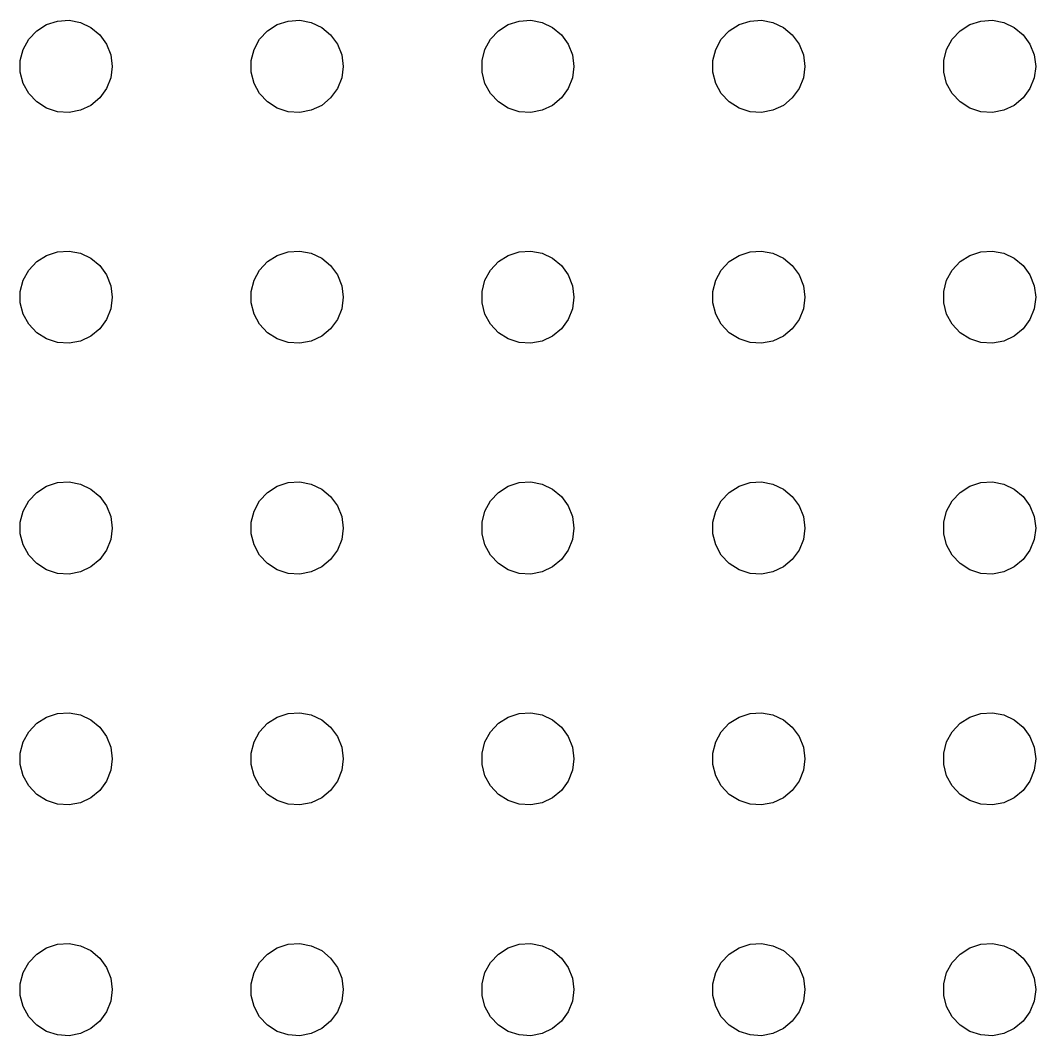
# Model space of a CAD drawing. Header units: metres. Extents: x -149 to 150, y -149 to 149.
# Drawn here: x 4.5 to 70.5, y 4.5 to 70.5 of the extents above; entities that cross this region are included whole.
import ezdxf

# ---------------------------------------------------------------- set-up
doc = ezdxf.new("R2010")
doc.units = ezdxf.units.M

msp = doc.modelspace()

# ---------------------------------------------------------------- linework, layer by layer
for p, q in [((5.58772, 69.8115), (6.22266, 70.2145)), ((6.22266, 70.2145), (6.93785, 70.4469)), ((6.93785, 70.4469), (7.68837, 70.4941)), ((7.68837, 70.4941), (8.42705, 70.3532)), ((8.42705, 70.3532), (9.10747, 70.033)), ((9.10747, 70.033), (9.6869, 69.5536)), ((20.5877, 69.8115), (21.2227, 70.2145)), ((21.2227, 70.2145), (21.9379, 70.4469)), ((21.9379, 70.4469), (22.6884, 70.4941)), ((22.6884, 70.4941), (23.427, 70.3532)), ((23.427, 70.3532), (24.1075, 70.033)), ((24.1075, 70.033), (24.6869, 69.5536)), ((35.5877, 69.8115), (36.2227, 70.2145)), ((36.2227, 70.2145), (36.9379, 70.4469)), ((36.9379, 70.4469), (37.6884, 70.4941)), ((37.6884, 70.4941), (38.427, 70.3532)), ((38.427, 70.3532), (39.1075, 70.033)), ((39.1075, 70.033), (39.6869, 69.5536)), ((50.5877, 69.8115), (51.2227, 70.2145)), ((51.2227, 70.2145), (51.9379, 70.4469)), ((51.9379, 70.4469), (52.6884, 70.4941)), ((52.6884, 70.4941), (53.427, 70.3532)), ((53.427, 70.3532), (54.1075, 70.033)), ((54.1075, 70.033), (54.6869, 69.5536)), ((65.5877, 69.8115), (66.2227, 70.2145)), ((66.2227, 70.2145), (66.9379, 70.4469)), ((66.9379, 70.4469), (67.6884, 70.4941)), ((67.6884, 70.4941), (68.427, 70.3532)), ((68.427, 70.3532), (69.1075, 70.033)), ((69.1075, 70.033), (69.6869, 69.5536)), ((5.07294, 69.2634), (5.58772, 69.8115)), ((9.6869, 69.5536), (10.1289, 68.9453)), ((20.0729, 69.2634), (20.5877, 69.8115)), ((24.6869, 69.5536), (25.1289, 68.9453)), ((35.0729, 69.2634), (35.5877, 69.8115)), ((39.6869, 69.5536), (40.1289, 68.9453)), ((50.0729, 69.2634), (50.5877, 69.8115)), ((54.6869, 69.5536), (55.1289, 68.9453)), ((65.073, 69.2634), (65.5877, 69.8115)), ((69.6869, 69.5536), (70.1289, 68.9453)), ((4.71066, 68.6044), (5.07294, 69.2634)), ((10.1289, 68.9453), (10.4057, 68.2461)), ((19.7107, 68.6044), (20.0729, 69.2634)), ((25.1289, 68.9453), (25.4057, 68.2461)), ((34.7107, 68.6044), (35.0729, 69.2634)), ((40.1289, 68.9453), (40.4057, 68.2461)), ((49.7107, 68.6044), (50.0729, 69.2634)), ((55.1289, 68.9453), (55.4057, 68.2461)), ((64.7107, 68.6044), (65.073, 69.2634)), ((70.1289, 68.9453), (70.4057, 68.2461)), ((4.52365, 67.876), (4.71066, 68.6044)), ((10.4057, 68.2461), (10.5, 67.5)), ((19.5237, 67.876), (19.7107, 68.6044)), ((25.4057, 68.2461), (25.5, 67.5)), ((34.5237, 67.876), (34.7107, 68.6044)), ((40.4057, 68.2461), (40.5, 67.5)), ((49.5237, 67.876), (49.7107, 68.6044)), ((55.4057, 68.2461), (55.5, 67.5)), ((64.5237, 67.876), (64.7107, 68.6044)), ((70.4057, 68.2461), (70.5, 67.5)), ((4.52365, 67.124), (4.52365, 67.876)), ((10.5, 67.5), (10.4057, 66.7539)), ((19.5237, 67.124), (19.5237, 67.876)), ((25.5, 67.5), (25.4057, 66.7539)), ((34.5237, 67.124), (34.5237, 67.876)), ((40.5, 67.5), (40.4057, 66.7539)), ((49.5237, 67.124), (49.5237, 67.876)), ((55.5, 67.5), (55.4057, 66.7539)), ((64.5237, 67.124), (64.5237, 67.876)), ((70.5, 67.5), (70.4057, 66.7539)), ((4.71066, 66.3956), (4.52365, 67.124)), ((10.4057, 66.7539), (10.1289, 66.0547)), ((19.7107, 66.3956), (19.5237, 67.124)), ((25.4057, 66.7539), (25.1289, 66.0547)), ((34.7107, 66.3956), (34.5237, 67.124)), ((40.4057, 66.7539), (40.1289, 66.0547)), ((49.7107, 66.3956), (49.5237, 67.124)), ((55.4057, 66.7539), (55.1289, 66.0547)), ((64.7107, 66.3956), (64.5237, 67.124)), ((70.4057, 66.7539), (70.1289, 66.0547)), ((5.07294, 65.7366), (4.71066, 66.3956)), ((10.1289, 66.0547), (9.6869, 65.4464)), ((20.0729, 65.7366), (19.7107, 66.3956)), ((25.1289, 66.0547), (24.6869, 65.4464)), ((35.0729, 65.7366), (34.7107, 66.3956)), ((40.1289, 66.0547), (39.6869, 65.4464)), ((50.0729, 65.7366), (49.7107, 66.3956)), ((55.1289, 66.0547), (54.6869, 65.4464)), ((65.073, 65.7366), (64.7107, 66.3956)), ((70.1289, 66.0547), (69.6869, 65.4464)), ((5.58772, 65.1885), (5.07294, 65.7366)), ((9.6869, 65.4464), (9.10747, 64.967)), ((20.5877, 65.1885), (20.0729, 65.7366)), ((24.6869, 65.4464), (24.1075, 64.967)), ((35.5877, 65.1885), (35.0729, 65.7366)), ((39.6869, 65.4464), (39.1075, 64.967)), ((50.5877, 65.1885), (50.0729, 65.7366)), ((54.6869, 65.4464), (54.1075, 64.967)), ((65.5877, 65.1885), (65.073, 65.7366)), ((69.6869, 65.4464), (69.1075, 64.967)), ((6.22266, 64.7855), (5.58772, 65.1885)), ((6.93785, 64.5531), (6.22266, 64.7855)), ((9.10747, 64.967), (8.42705, 64.6468)), ((21.2227, 64.7855), (20.5877, 65.1885)), ((21.9379, 64.5531), (21.2227, 64.7855)), ((24.1075, 64.967), (23.427, 64.6468)), ((36.2227, 64.7855), (35.5877, 65.1885)), ((36.9379, 64.5531), (36.2227, 64.7855)), ((39.1075, 64.967), (38.427, 64.6468)), ((51.2227, 64.7855), (50.5877, 65.1885)), ((51.9379, 64.5531), (51.2227, 64.7855)), ((54.1075, 64.967), (53.427, 64.6468)), ((66.2227, 64.7855), (65.5877, 65.1885)), ((66.9379, 64.5531), (66.2227, 64.7855)), ((69.1075, 64.967), (68.427, 64.6468)), ((7.68837, 64.5059), (6.93785, 64.5531)), ((8.42705, 64.6468), (7.68837, 64.5059)), ((22.6884, 64.5059), (21.9379, 64.5531)), ((23.427, 64.6468), (22.6884, 64.5059)), ((37.6884, 64.5059), (36.9379, 64.5531)), ((38.427, 64.6468), (37.6884, 64.5059)), ((52.6884, 64.5059), (51.9379, 64.5531)), ((53.427, 64.6468), (52.6884, 64.5059)), ((67.6884, 64.5059), (66.9379, 64.5531)), ((68.427, 64.6468), (67.6884, 64.5059)), ((6.22266, 55.2145), (6.93785, 55.4469)), ((6.93785, 55.4469), (7.68837, 55.4941)), ((7.68837, 55.4941), (8.42705, 55.3532)), ((21.2227, 55.2145), (21.9379, 55.4469)), ((21.9379, 55.4469), (22.6884, 55.4941)), ((22.6884, 55.4941), (23.427, 55.3532)), ((36.2227, 55.2145), (36.9379, 55.4469)), ((36.9379, 55.4469), (37.6884, 55.4941)), ((37.6884, 55.4941), (38.427, 55.3532)), ((51.2227, 55.2145), (51.9379, 55.4469)), ((51.9379, 55.4469), (52.6884, 55.4941)), ((52.6884, 55.4941), (53.427, 55.3532)), ((66.2227, 55.2145), (66.9379, 55.4469)), ((66.9379, 55.4469), (67.6884, 55.4941)), ((67.6884, 55.4941), (68.427, 55.3532)), ((5.07294, 54.2634), (5.58772, 54.8115)), ((5.58772, 54.8115), (6.22266, 55.2145)), ((8.42705, 55.3532), (9.10747, 55.033)), ((9.10747, 55.033), (9.6869, 54.5536)), ((20.0729, 54.2634), (20.5877, 54.8115)), ((20.5877, 54.8115), (21.2227, 55.2145)), ((23.427, 55.3532), (24.1075, 55.033)), ((24.1075, 55.033), (24.6869, 54.5536)), ((35.0729, 54.2634), (35.5877, 54.8115)), ((35.5877, 54.8115), (36.2227, 55.2145)), ((38.427, 55.3532), (39.1075, 55.033)), ((39.1075, 55.033), (39.6869, 54.5536)), ((50.0729, 54.2634), (50.5877, 54.8115)), ((50.5877, 54.8115), (51.2227, 55.2145)), ((53.427, 55.3532), (54.1075, 55.033)), ((54.1075, 55.033), (54.6869, 54.5536)), ((65.073, 54.2634), (65.5877, 54.8115)), ((65.5877, 54.8115), (66.2227, 55.2145)), ((68.427, 55.3532), (69.1075, 55.033)), ((69.1075, 55.033), (69.6869, 54.5536)), ((4.71066, 53.6044), (5.07294, 54.2634)), ((9.6869, 54.5536), (10.1289, 53.9453)), ((19.7107, 53.6044), (20.0729, 54.2634)), ((24.6869, 54.5536), (25.1289, 53.9453)), ((34.7107, 53.6044), (35.0729, 54.2634)), ((39.6869, 54.5536), (40.1289, 53.9453)), ((49.7107, 53.6044), (50.0729, 54.2634)), ((54.6869, 54.5536), (55.1289, 53.9453)), ((64.7107, 53.6044), (65.073, 54.2634)), ((69.6869, 54.5536), (70.1289, 53.9453)), ((4.52365, 52.876), (4.71066, 53.6044)), ((10.1289, 53.9453), (10.4057, 53.2461)), ((19.5237, 52.876), (19.7107, 53.6044)), ((25.1289, 53.9453), (25.4057, 53.2461)), ((34.5237, 52.876), (34.7107, 53.6044)), ((40.1289, 53.9453), (40.4057, 53.2461)), ((49.5237, 52.876), (49.7107, 53.6044)), ((55.1289, 53.9453), (55.4057, 53.2461)), ((64.5237, 52.876), (64.7107, 53.6044)), ((70.1289, 53.9453), (70.4057, 53.2461)), ((4.52365, 52.124), (4.52365, 52.876)), ((10.4057, 53.2461), (10.5, 52.5)), ((19.5237, 52.124), (19.5237, 52.876)), ((25.4057, 53.2461), (25.5, 52.5)), ((34.5237, 52.124), (34.5237, 52.876)), ((40.4057, 53.2461), (40.5, 52.5)), ((49.5237, 52.124), (49.5237, 52.876)), ((55.4057, 53.2461), (55.5, 52.5)), ((64.5237, 52.124), (64.5237, 52.876)), ((70.4057, 53.2461), (70.5, 52.5)), ((10.5, 52.5), (10.4057, 51.7539)), ((25.5, 52.5), (25.4057, 51.7539)), ((40.5, 52.5), (40.4057, 51.7539)), ((55.5, 52.5), (55.4057, 51.7539)), ((70.5, 52.5), (70.4057, 51.7539)), ((4.71066, 51.3956), (4.52365, 52.124)), ((10.4057, 51.7539), (10.1289, 51.0547)), ((19.7107, 51.3956), (19.5237, 52.124)), ((25.4057, 51.7539), (25.1289, 51.0547)), ((34.7107, 51.3956), (34.5237, 52.124)), ((40.4057, 51.7539), (40.1289, 51.0547)), ((49.7107, 51.3956), (49.5237, 52.124)), ((55.4057, 51.7539), (55.1289, 51.0547)), ((64.7107, 51.3956), (64.5237, 52.124)), ((70.4057, 51.7539), (70.1289, 51.0547)), ((5.07294, 50.7366), (4.71066, 51.3956)), ((10.1289, 51.0547), (9.6869, 50.4464)), ((20.0729, 50.7366), (19.7107, 51.3956)), ((25.1289, 51.0547), (24.6869, 50.4464)), ((35.0729, 50.7366), (34.7107, 51.3956)), ((40.1289, 51.0547), (39.6869, 50.4464)), ((50.0729, 50.7366), (49.7107, 51.3956)), ((55.1289, 51.0547), (54.6869, 50.4464)), ((65.073, 50.7366), (64.7107, 51.3956)), ((70.1289, 51.0547), (69.6869, 50.4464)), ((5.58772, 50.1885), (5.07294, 50.7366)), ((6.22266, 49.7855), (5.58772, 50.1885)), ((9.6869, 50.4464), (9.10747, 49.967)), ((20.5877, 50.1885), (20.0729, 50.7366)), ((21.2227, 49.7855), (20.5877, 50.1885)), ((24.6869, 50.4464), (24.1075, 49.967)), ((35.5877, 50.1885), (35.0729, 50.7366)), ((36.2227, 49.7855), (35.5877, 50.1885)), ((39.6869, 50.4464), (39.1075, 49.967)), ((50.5877, 50.1885), (50.0729, 50.7366)), ((51.2227, 49.7855), (50.5877, 50.1885)), ((54.6869, 50.4464), (54.1075, 49.967)), ((65.5877, 50.1885), (65.073, 50.7366)), ((66.2227, 49.7855), (65.5877, 50.1885)), ((69.6869, 50.4464), (69.1075, 49.967)), ((6.93785, 49.5531), (6.22266, 49.7855)), ((7.68837, 49.5059), (6.93785, 49.5531)), ((8.42705, 49.6468), (7.68837, 49.5059)), ((9.10747, 49.967), (8.42705, 49.6468)), ((21.9379, 49.5531), (21.2227, 49.7855)), ((22.6884, 49.5059), (21.9379, 49.5531)), ((23.427, 49.6468), (22.6884, 49.5059)), ((24.1075, 49.967), (23.427, 49.6468)), ((36.9379, 49.5531), (36.2227, 49.7855)), ((37.6884, 49.5059), (36.9379, 49.5531)), ((38.427, 49.6468), (37.6884, 49.5059)), ((39.1075, 49.967), (38.427, 49.6468)), ((51.9379, 49.5531), (51.2227, 49.7855)), ((52.6884, 49.5059), (51.9379, 49.5531)), ((53.427, 49.6468), (52.6884, 49.5059)), ((54.1075, 49.967), (53.427, 49.6468)), ((66.9379, 49.5531), (66.2227, 49.7855)), ((67.6884, 49.5059), (66.9379, 49.5531)), ((68.427, 49.6468), (67.6884, 49.5059)), ((69.1075, 49.967), (68.427, 49.6468)), ((6.22266, 40.2145), (6.93785, 40.4469)), ((6.93785, 40.4469), (7.68837, 40.4941)), ((7.68837, 40.4941), (8.42705, 40.3532)), ((8.42705, 40.3532), (9.10747, 40.033)), ((21.2227, 40.2145), (21.9379, 40.4469)), ((21.9379, 40.4469), (22.6884, 40.4941)), ((22.6884, 40.4941), (23.427, 40.3532)), ((23.427, 40.3532), (24.1075, 40.033)), ((36.2227, 40.2145), (36.9379, 40.4469)), ((36.9379, 40.4469), (37.6884, 40.4941)), ((37.6884, 40.4941), (38.427, 40.3532)), ((38.427, 40.3532), (39.1075, 40.033)), ((51.2227, 40.2145), (51.9379, 40.4469)), ((51.9379, 40.4469), (52.6884, 40.4941)), ((52.6884, 40.4941), (53.427, 40.3532)), ((53.427, 40.3532), (54.1075, 40.033)), ((66.2227, 40.2145), (66.9379, 40.4469)), ((66.9379, 40.4469), (67.6884, 40.4941)), ((67.6884, 40.4941), (68.427, 40.3532)), ((68.427, 40.3532), (69.1075, 40.033)), ((5.07294, 39.2634), (5.58772, 39.8115)), ((5.58772, 39.8115), (6.22266, 40.2145)), ((9.10747, 40.033), (9.6869, 39.5536)), ((20.0729, 39.2634), (20.5877, 39.8115)), ((20.5877, 39.8115), (21.2227, 40.2145)), ((24.1075, 40.033), (24.6869, 39.5536)), ((35.0729, 39.2634), (35.5877, 39.8115)), ((35.5877, 39.8115), (36.2227, 40.2145)), ((39.1075, 40.033), (39.6869, 39.5536)), ((50.0729, 39.2634), (50.5877, 39.8115)), ((50.5877, 39.8115), (51.2227, 40.2145)), ((54.1075, 40.033), (54.6869, 39.5536)), ((65.073, 39.2634), (65.5877, 39.8115)), ((65.5877, 39.8115), (66.2227, 40.2145)), ((69.1075, 40.033), (69.6869, 39.5536)), ((4.71066, 38.6044), (5.07294, 39.2634)), ((9.6869, 39.5536), (10.1289, 38.9453)), ((10.1289, 38.9453), (10.4057, 38.2461)), ((19.7107, 38.6044), (20.0729, 39.2634)), ((24.6869, 39.5536), (25.1289, 38.9453)), ((25.1289, 38.9453), (25.4057, 38.2461)), ((34.7107, 38.6044), (35.0729, 39.2634)), ((39.6869, 39.5536), (40.1289, 38.9453)), ((40.1289, 38.9453), (40.4057, 38.2461)), ((49.7107, 38.6044), (50.0729, 39.2634)), ((54.6869, 39.5536), (55.1289, 38.9453)), ((55.1289, 38.9453), (55.4057, 38.2461)), ((64.7107, 38.6044), (65.073, 39.2634)), ((69.6869, 39.5536), (70.1289, 38.9453)), ((70.1289, 38.9453), (70.4057, 38.2461)), ((4.52365, 37.876), (4.71066, 38.6044)), ((19.5237, 37.876), (19.7107, 38.6044)), ((34.5237, 37.876), (34.7107, 38.6044)), ((49.5237, 37.876), (49.7107, 38.6044)), ((64.5237, 37.876), (64.7107, 38.6044)), ((4.52365, 37.124), (4.52365, 37.876)), ((10.4057, 38.2461), (10.5, 37.5)), ((19.5237, 37.124), (19.5237, 37.876)), ((25.4057, 38.2461), (25.5, 37.5)), ((34.5237, 37.124), (34.5237, 37.876)), ((40.4057, 38.2461), (40.5, 37.5)), ((49.5237, 37.124), (49.5237, 37.876)), ((55.4057, 38.2461), (55.5, 37.5)), ((64.5237, 37.124), (64.5237, 37.876)), ((70.4057, 38.2461), (70.5, 37.5)), ((4.71066, 36.3956), (4.52365, 37.124)), ((10.5, 37.5), (10.4057, 36.7539)), ((19.7107, 36.3956), (19.5237, 37.124)), ((25.5, 37.5), (25.4057, 36.7539)), ((34.7107, 36.3956), (34.5237, 37.124)), ((40.5, 37.5), (40.4057, 36.7539)), ((49.7107, 36.3956), (49.5237, 37.124)), ((55.5, 37.5), (55.4057, 36.7539)), ((64.7107, 36.3956), (64.5237, 37.124)), ((70.5, 37.5), (70.4057, 36.7539)), ((5.07294, 35.7366), (4.71066, 36.3956)), ((10.4057, 36.7539), (10.1289, 36.0547)), ((20.0729, 35.7366), (19.7107, 36.3956)), ((25.4057, 36.7539), (25.1289, 36.0547)), ((35.0729, 35.7366), (34.7107, 36.3956)), ((40.4057, 36.7539), (40.1289, 36.0547)), ((50.0729, 35.7366), (49.7107, 36.3956)), ((55.4057, 36.7539), (55.1289, 36.0547)), ((65.073, 35.7366), (64.7107, 36.3956)), ((70.4057, 36.7539), (70.1289, 36.0547)), ((5.58772, 35.1885), (5.07294, 35.7366)), ((10.1289, 36.0547), (9.6869, 35.4464)), ((20.5877, 35.1885), (20.0729, 35.7366)), ((25.1289, 36.0547), (24.6869, 35.4464)), ((35.5877, 35.1885), (35.0729, 35.7366)), ((40.1289, 36.0547), (39.6869, 35.4464)), ((50.5877, 35.1885), (50.0729, 35.7366)), ((55.1289, 36.0547), (54.6869, 35.4464)), ((65.5877, 35.1885), (65.073, 35.7366)), ((70.1289, 36.0547), (69.6869, 35.4464)), ((6.22266, 34.7855), (5.58772, 35.1885)), ((9.6869, 35.4464), (9.10747, 34.967)), ((21.2227, 34.7855), (20.5877, 35.1885)), ((24.6869, 35.4464), (24.1075, 34.967)), ((36.2227, 34.7855), (35.5877, 35.1885)), ((39.6869, 35.4464), (39.1075, 34.967)), ((51.2227, 34.7855), (50.5877, 35.1885)), ((54.6869, 35.4464), (54.1075, 34.967)), ((66.2227, 34.7855), (65.5877, 35.1885)), ((69.6869, 35.4464), (69.1075, 34.967)), ((6.93785, 34.5531), (6.22266, 34.7855)), ((7.68837, 34.5059), (6.93785, 34.5531)), ((8.42705, 34.6468), (7.68837, 34.5059)), ((9.10747, 34.967), (8.42705, 34.6468)), ((21.9379, 34.5531), (21.2227, 34.7855)), ((22.6884, 34.5059), (21.9379, 34.5531)), ((23.427, 34.6468), (22.6884, 34.5059)), ((24.1075, 34.967), (23.427, 34.6468)), ((36.9379, 34.5531), (36.2227, 34.7855)), ((37.6884, 34.5059), (36.9379, 34.5531)), ((38.427, 34.6468), (37.6884, 34.5059)), ((39.1075, 34.967), (38.427, 34.6468)), ((51.9379, 34.5531), (51.2227, 34.7855)), ((52.6884, 34.5059), (51.9379, 34.5531)), ((53.427, 34.6468), (52.6884, 34.5059)), ((54.1075, 34.967), (53.427, 34.6468)), ((66.9379, 34.5531), (66.2227, 34.7855)), ((67.6884, 34.5059), (66.9379, 34.5531)), ((68.427, 34.6468), (67.6884, 34.5059)), ((69.1075, 34.967), (68.427, 34.6468)), ((5.58772, 24.8115), (6.22266, 25.2145)), ((6.22266, 25.2145), (6.93785, 25.4469)), ((6.93785, 25.4469), (7.68837, 25.4941)), ((7.68837, 25.4941), (8.42705, 25.3532)), ((8.42705, 25.3532), (9.10747, 25.033)), ((20.5877, 24.8115), (21.2227, 25.2145)), ((21.2227, 25.2145), (21.9379, 25.4469)), ((21.9379, 25.4469), (22.6884, 25.4941)), ((22.6884, 25.4941), (23.427, 25.3532)), ((23.427, 25.3532), (24.1075, 25.033)), ((35.5877, 24.8115), (36.2227, 25.2145)), ((36.2227, 25.2145), (36.9379, 25.4469)), ((36.9379, 25.4469), (37.6884, 25.4941)), ((37.6884, 25.4941), (38.427, 25.3532)), ((38.427, 25.3532), (39.1075, 25.033)), ((50.5877, 24.8115), (51.2227, 25.2145)), ((51.2227, 25.2145), (51.9379, 25.4469)), ((51.9379, 25.4469), (52.6884, 25.4941)), ((52.6884, 25.4941), (53.427, 25.3532)), ((53.427, 25.3532), (54.1075, 25.033)), ((65.5877, 24.8115), (66.2227, 25.2145)), ((66.2227, 25.2145), (66.9379, 25.4469)), ((66.9379, 25.4469), (67.6884, 25.4941)), ((67.6884, 25.4941), (68.427, 25.3532)), ((68.427, 25.3532), (69.1075, 25.033)), ((5.07294, 24.2634), (5.58772, 24.8115)), ((9.10747, 25.033), (9.6869, 24.5536)), ((9.6869, 24.5536), (10.1289, 23.9453)), ((20.0729, 24.2634), (20.5877, 24.8115)), ((24.1075, 25.033), (24.6869, 24.5536)), ((24.6869, 24.5536), (25.1289, 23.9453)), ((35.0729, 24.2634), (35.5877, 24.8115)), ((39.1075, 25.033), (39.6869, 24.5536)), ((39.6869, 24.5536), (40.1289, 23.9453)), ((50.0729, 24.2634), (50.5877, 24.8115)), ((54.1075, 25.033), (54.6869, 24.5536)), ((54.6869, 24.5536), (55.1289, 23.9453)), ((65.073, 24.2634), (65.5877, 24.8115)), ((69.1075, 25.033), (69.6869, 24.5536)), ((69.6869, 24.5536), (70.1289, 23.9453)), ((4.71066, 23.6044), (5.07294, 24.2634)), ((10.1289, 23.9453), (10.4057, 23.2461)), ((19.7107, 23.6044), (20.0729, 24.2634)), ((25.1289, 23.9453), (25.4057, 23.2461)), ((34.7107, 23.6044), (35.0729, 24.2634)), ((40.1289, 23.9453), (40.4057, 23.2461)), ((49.7107, 23.6044), (50.0729, 24.2634)), ((55.1289, 23.9453), (55.4057, 23.2461)), ((64.7107, 23.6044), (65.073, 24.2634)), ((70.1289, 23.9453), (70.4057, 23.2461)), ((4.52365, 22.876), (4.71066, 23.6044)), ((10.4057, 23.2461), (10.5, 22.5)), ((19.5237, 22.876), (19.7107, 23.6044)), ((25.4057, 23.2461), (25.5, 22.5)), ((34.5237, 22.876), (34.7107, 23.6044)), ((40.4057, 23.2461), (40.5, 22.5)), ((49.5237, 22.876), (49.7107, 23.6044)), ((55.4057, 23.2461), (55.5, 22.5)), ((64.5237, 22.876), (64.7107, 23.6044)), ((70.4057, 23.2461), (70.5, 22.5)), ((4.52365, 22.124), (4.52365, 22.876)), ((10.5, 22.5), (10.4057, 21.7539)), ((19.5237, 22.124), (19.5237, 22.876)), ((25.5, 22.5), (25.4057, 21.7539)), ((34.5237, 22.124), (34.5237, 22.876)), ((40.5, 22.5), (40.4057, 21.7539)), ((49.5237, 22.124), (49.5237, 22.876)), ((55.5, 22.5), (55.4057, 21.7539)), ((64.5237, 22.124), (64.5237, 22.876)), ((70.5, 22.5), (70.4057, 21.7539)), ((4.71066, 21.3956), (4.52365, 22.124)), ((19.7107, 21.3956), (19.5237, 22.124)), ((34.7107, 21.3956), (34.5237, 22.124)), ((49.7107, 21.3956), (49.5237, 22.124)), ((64.7107, 21.3956), (64.5237, 22.124)), ((5.07294, 20.7366), (4.71066, 21.3956)), ((10.4057, 21.7539), (10.1289, 21.0547)), ((20.0729, 20.7366), (19.7107, 21.3956)), ((25.4057, 21.7539), (25.1289, 21.0547)), ((35.0729, 20.7366), (34.7107, 21.3956)), ((40.4057, 21.7539), (40.1289, 21.0547)), ((50.0729, 20.7366), (49.7107, 21.3956)), ((55.4057, 21.7539), (55.1289, 21.0547)), ((65.073, 20.7366), (64.7107, 21.3956)), ((70.4057, 21.7539), (70.1289, 21.0547)), ((5.58772, 20.1884), (5.07294, 20.7366)), ((10.1289, 21.0547), (9.6869, 20.4464)), ((20.5877, 20.1884), (20.0729, 20.7366)), ((25.1289, 21.0547), (24.6869, 20.4464)), ((35.5877, 20.1884), (35.0729, 20.7366)), ((40.1289, 21.0547), (39.6869, 20.4464)), ((50.5877, 20.1884), (50.0729, 20.7366)), ((55.1289, 21.0547), (54.6869, 20.4464)), ((65.5877, 20.1884), (65.073, 20.7366)), ((70.1289, 21.0547), (69.6869, 20.4464)), ((6.22266, 19.7855), (5.58772, 20.1884)), ((9.10747, 19.967), (8.42705, 19.6468)), ((9.6869, 20.4464), (9.10747, 19.967)), ((21.2227, 19.7855), (20.5877, 20.1884)), ((24.1075, 19.967), (23.427, 19.6468)), ((24.6869, 20.4464), (24.1075, 19.967)), ((36.2227, 19.7855), (35.5877, 20.1884)), ((39.1075, 19.967), (38.427, 19.6468)), ((39.6869, 20.4464), (39.1075, 19.967)), ((51.2227, 19.7855), (50.5877, 20.1884)), ((54.1075, 19.967), (53.427, 19.6468)), ((54.6869, 20.4464), (54.1075, 19.967)), ((66.2227, 19.7855), (65.5877, 20.1884)), ((69.1075, 19.967), (68.427, 19.6468)), ((69.6869, 20.4464), (69.1075, 19.967)), ((6.93785, 19.5531), (6.22266, 19.7855)), ((7.68837, 19.5059), (6.93785, 19.5531)), ((8.42705, 19.6468), (7.68837, 19.5059)), ((21.9379, 19.5531), (21.2227, 19.7855)), ((22.6884, 19.5059), (21.9379, 19.5531)), ((23.427, 19.6468), (22.6884, 19.5059)), ((36.9379, 19.5531), (36.2227, 19.7855)), ((37.6884, 19.5059), (36.9379, 19.5531)), ((38.427, 19.6468), (37.6884, 19.5059)), ((51.9379, 19.5531), (51.2227, 19.7855)), ((52.6884, 19.5059), (51.9379, 19.5531)), ((53.427, 19.6468), (52.6884, 19.5059)), ((66.9379, 19.5531), (66.2227, 19.7855)), ((67.6884, 19.5059), (66.9379, 19.5531)), ((68.427, 19.6468), (67.6884, 19.5059)), ((5.58772, 9.81154), (6.22266, 10.2145)), ((6.22266, 10.2145), (6.93785, 10.4469)), ((6.93785, 10.4469), (7.68837, 10.4941)), ((7.68837, 10.4941), (8.42705, 10.3532)), ((8.42705, 10.3532), (9.10747, 10.033)), ((9.10747, 10.033), (9.6869, 9.55363)), ((20.5877, 9.81154), (21.2227, 10.2145)), ((21.2227, 10.2145), (21.9379, 10.4469)), ((21.9379, 10.4469), (22.6884, 10.4941)), ((22.6884, 10.4941), (23.427, 10.3532)), ((23.427, 10.3532), (24.1075, 10.033)), ((24.1075, 10.033), (24.6869, 9.55363)), ((35.5877, 9.81154), (36.2227, 10.2145)), ((36.2227, 10.2145), (36.9379, 10.4469)), ((36.9379, 10.4469), (37.6884, 10.4941)), ((37.6884, 10.4941), (38.427, 10.3532)), ((38.427, 10.3532), (39.1075, 10.033)), ((39.1075, 10.033), (39.6869, 9.55363)), ((50.5877, 9.81154), (51.2227, 10.2145)), ((51.2227, 10.2145), (51.9379, 10.4469)), ((51.9379, 10.4469), (52.6884, 10.4941)), ((52.6884, 10.4941), (53.427, 10.3532)), ((53.427, 10.3532), (54.1075, 10.033)), ((54.1075, 10.033), (54.6869, 9.55363)), ((65.5877, 9.81154), (66.2227, 10.2145)), ((66.2227, 10.2145), (66.9379, 10.4469)), ((66.9379, 10.4469), (67.6884, 10.4941)), ((67.6884, 10.4941), (68.427, 10.3532)), ((68.427, 10.3532), (69.1075, 10.033)), ((69.1075, 10.033), (69.6869, 9.55363)), ((4.71066, 8.60437), (5.07294, 9.26335)), ((5.07294, 9.26335), (5.58772, 9.81154)), ((9.6869, 9.55363), (10.1289, 8.94525)), ((19.7107, 8.60437), (20.0729, 9.26335)), ((20.0729, 9.26335), (20.5877, 9.81154)), ((24.6869, 9.55363), (25.1289, 8.94525)), ((34.7107, 8.60437), (35.0729, 9.26335)), ((35.0729, 9.26335), (35.5877, 9.81154)), ((39.6869, 9.55363), (40.1289, 8.94525)), ((49.7107, 8.60437), (50.0729, 9.26335)), ((50.0729, 9.26335), (50.5877, 9.81154)), ((54.6869, 9.55363), (55.1289, 8.94525)), ((64.7107, 8.60437), (65.073, 9.26335)), ((65.073, 9.26335), (65.5877, 9.81154)), ((69.6869, 9.55363), (70.1289, 8.94525)), ((4.52365, 7.87599), (4.71066, 8.60437)), ((10.1289, 8.94525), (10.4057, 8.24606)), ((19.5237, 7.87599), (19.7107, 8.60437)), ((25.1289, 8.94525), (25.4057, 8.24606)), ((34.5237, 7.87599), (34.7107, 8.60437)), ((40.1289, 8.94525), (40.4057, 8.24606)), ((49.5237, 7.87599), (49.7107, 8.60437)), ((55.1289, 8.94525), (55.4057, 8.24606)), ((64.5237, 7.87599), (64.7107, 8.60437)), ((70.1289, 8.94525), (70.4057, 8.24606)), ((10.4057, 8.24606), (10.5, 7.5)), ((25.4057, 8.24606), (25.5, 7.5)), ((40.4057, 8.24606), (40.5, 7.5)), ((55.4057, 8.24606), (55.5, 7.5)), ((70.4057, 8.24606), (70.5, 7.5)), ((4.52365, 7.12399), (4.52365, 7.87599)), ((10.5, 7.5), (10.4057, 6.75392)), ((19.5237, 7.12399), (19.5237, 7.87599)), ((25.5, 7.5), (25.4057, 6.75392)), ((34.5237, 7.12399), (34.5237, 7.87599)), ((40.5, 7.5), (40.4057, 6.75392)), ((49.5237, 7.12399), (49.5237, 7.87599)), ((55.5, 7.5), (55.4057, 6.75392)), ((64.5237, 7.12399), (64.5237, 7.87599)), ((70.5, 7.5), (70.4057, 6.75392)), ((4.71066, 6.39561), (4.52365, 7.12399)), ((10.4057, 6.75392), (10.1289, 6.05473)), ((19.7107, 6.39561), (19.5237, 7.12399)), ((25.4057, 6.75392), (25.1289, 6.05473)), ((34.7107, 6.39561), (34.5237, 7.12399)), ((40.4057, 6.75392), (40.1289, 6.05473)), ((49.7107, 6.39561), (49.5237, 7.12399)), ((55.4057, 6.75392), (55.1289, 6.05473)), ((64.7107, 6.39561), (64.5237, 7.12399)), ((70.4057, 6.75392), (70.1289, 6.05473)), ((5.07294, 5.73663), (4.71066, 6.39561)), ((10.1289, 6.05473), (9.6869, 5.44635)), ((20.0729, 5.73663), (19.7107, 6.39561)), ((25.1289, 6.05473), (24.6869, 5.44635)), ((35.0729, 5.73663), (34.7107, 6.39561)), ((40.1289, 6.05473), (39.6869, 5.44635)), ((50.0729, 5.73663), (49.7107, 6.39561)), ((55.1289, 6.05473), (54.6869, 5.44635)), ((65.073, 5.73663), (64.7107, 6.39561)), ((70.1289, 6.05473), (69.6869, 5.44635)), ((5.58772, 5.18845), (5.07294, 5.73663)), ((9.6869, 5.44635), (9.10747, 4.96701)), ((20.5877, 5.18845), (20.0729, 5.73663)), ((24.6869, 5.44635), (24.1075, 4.96701)), ((35.5877, 5.18845), (35.0729, 5.73663)), ((39.6869, 5.44635), (39.1075, 4.96701)), ((50.5877, 5.18845), (50.0729, 5.73663)), ((54.6869, 5.44635), (54.1075, 4.96701)), ((65.5877, 5.18845), (65.073, 5.73663)), ((69.6869, 5.44635), (69.1075, 4.96701)), ((6.22266, 4.78551), (5.58772, 5.18845)), ((6.93785, 4.55313), (6.22266, 4.78551)), ((8.42705, 4.64682), (7.68837, 4.50591)), ((9.10747, 4.96701), (8.42705, 4.64682)), ((21.2227, 4.78551), (20.5877, 5.18845)), ((21.9379, 4.55313), (21.2227, 4.78551)), ((23.427, 4.64682), (22.6884, 4.50591)), ((24.1075, 4.96701), (23.427, 4.64682)), ((36.2227, 4.78551), (35.5877, 5.18845)), ((36.9379, 4.55313), (36.2227, 4.78551)), ((38.427, 4.64682), (37.6884, 4.50591)), ((39.1075, 4.96701), (38.427, 4.64682)), ((51.2227, 4.78551), (50.5877, 5.18845)), ((51.9379, 4.55313), (51.2227, 4.78551)), ((53.427, 4.64682), (52.6884, 4.50591)), ((54.1075, 4.96701), (53.427, 4.64682)), ((66.2227, 4.78551), (65.5877, 5.18845)), ((66.9379, 4.55313), (66.2227, 4.78551)), ((68.427, 4.64682), (67.6884, 4.50591)), ((69.1075, 4.96701), (68.427, 4.64682)), ((7.68837, 4.50591), (6.93785, 4.55313)), ((22.6884, 4.50591), (21.9379, 4.55313)), ((37.6884, 4.50591), (36.9379, 4.55313)), ((52.6884, 4.50591), (51.9379, 4.55313)), ((67.6884, 4.50591), (66.9379, 4.55313))]:
    msp.add_line(p, q)

doc.saveas('drawing.dxf')
